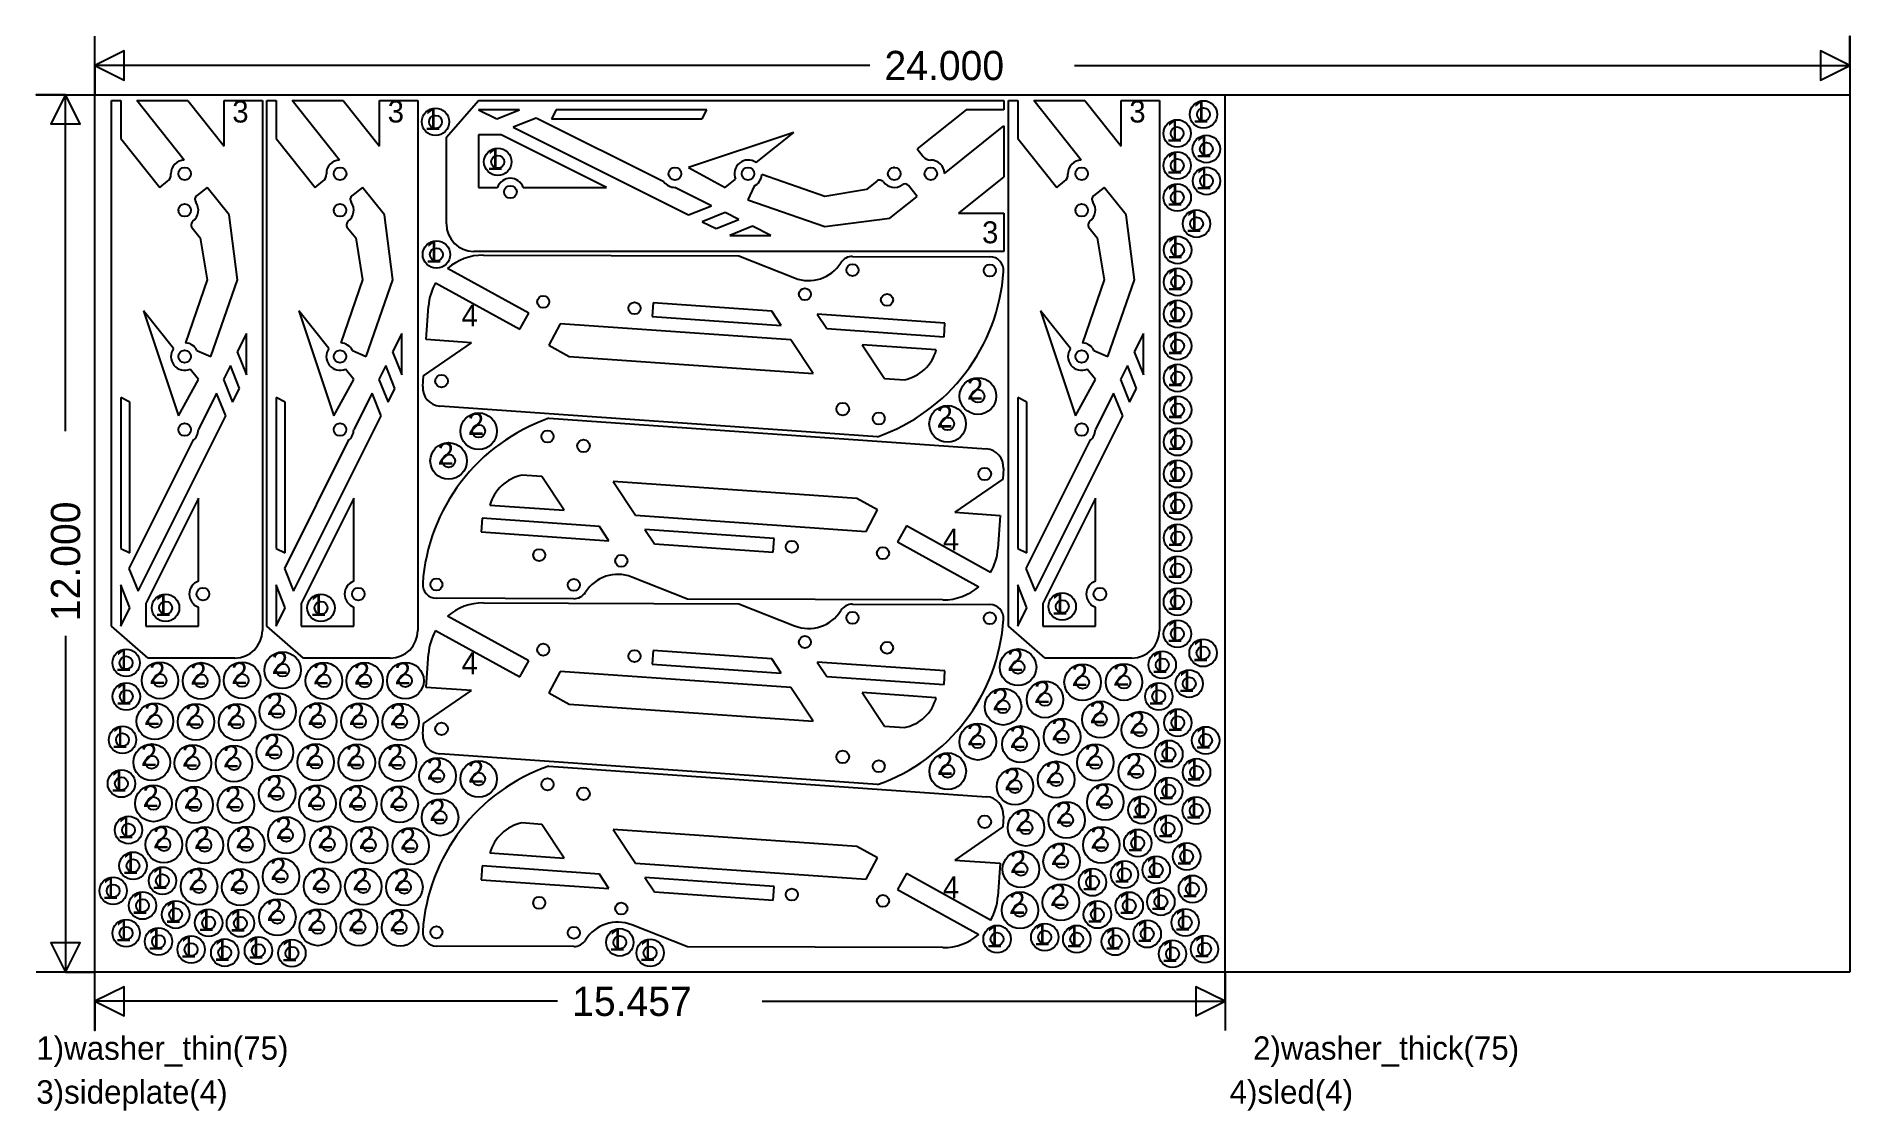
# Model space of a CAD drawing. Extents: x -0.8 to 24, y -1.9 to 12.8.
import ezdxf

# ---------------------------------------------------------------- set-up
doc = ezdxf.new("R2010")
doc.units = 0
doc.layers.add('1', color=1, linetype='CONTINUOUS')
doc.layers.add('251', color=251, linetype='CONTINUOUS')

msp = doc.modelspace()

# ---------------------------------------------------------------- linework, layer by layer
at = {"layer": '1', "color": 7}
for p, q in [((0.2292, 4.7324), (0.2292, 11.9199)), ((0.2292, 11.9199), (0.3542, 11.9199)), ((0.3542, 11.9199), (0.3542, 11.4024)), ((1.2241, 11.1073), (0.574, 11.9199)), ((0.574, 11.9199), (1.2725, 11.9199)), ((1.2725, 11.9199), (1.7692, 11.299)), ((1.7692, 11.9199), (2.2917, 11.9199)), ((1.7692, 11.299), (1.7692, 11.9199)), ((2.2917, 11.9199), (2.2917, 4.6699)), ((2.3542, 4.7324), (2.3542, 11.9199)), ((2.3542, 11.9199), (2.4792, 11.9199)), ((2.4792, 11.9199), (2.4792, 11.4024)), ((3.3491, 11.1073), (2.699, 11.9199)), ((2.699, 11.9199), (3.3975, 11.9199)), ((3.3975, 11.9199), (3.8942, 11.299)), ((3.8942, 11.9199), (4.4167, 11.9199)), ((3.8942, 11.299), (3.8942, 11.9199)), ((4.4167, 11.9199), (4.4167, 4.6699)), ((4.8087, 11.4199), (5.2462, 11.9199)), ((5.2462, 11.9199), (12.4337, 11.9199)), ((12.4337, 11.9199), (12.4337, 11.7949)), ((12.4962, 4.7324), (12.4962, 11.9199)), ((12.4962, 11.9199), (12.6212, 11.9199)), ((12.6212, 11.9199), (12.6212, 11.4024)), ((13.491, 11.1073), (12.841, 11.9199)), ((12.841, 11.9199), (13.5395, 11.9199)), ((13.5395, 11.9199), (14.0362, 11.299)), ((14.0362, 11.9199), (14.5587, 11.9199)), ((14.0362, 11.299), (14.0362, 11.9199)), ((14.5587, 11.9199), (14.5587, 4.6699)), ((5.8087, 11.7949), (5.2462, 11.7949)), ((5.2462, 11.7949), (5.4962, 11.6699)), ((5.4962, 11.6699), (5.8087, 11.7949)), ((6.0353, 11.6816), (5.7228, 11.5566)), ((7.7837, 10.8074), (6.0353, 11.6816)), ((6.3087, 11.7949), (6.2462, 11.6699)), ((6.2462, 11.6699), (8.3087, 11.6699)), ((8.3712, 11.7949), (6.3087, 11.7949)), ((8.3087, 11.6699), (8.3712, 11.7949)), ((11.9162, 11.7949), (11.2462, 11.259)), ((12.4337, 11.7949), (11.9162, 11.7949)), ((4.8087, 10.2324), (4.8087, 11.4199)), ((5.5559, 11.4526), (5.2462, 11.4526)), ((5.2462, 11.4526), (5.2462, 10.7324)), ((6.9962, 10.7324), (5.5559, 11.4526)), ((5.7228, 11.5566), (8.1212, 10.3574)), ((9.5587, 11.4824), (8.1212, 11.0059)), ((9.0446, 11.0711), (9.5587, 11.4824)), ((11.6211, 10.9251), (12.4337, 11.5752)), ((12.4337, 11.5752), (12.4337, 10.8766)), ((0.3542, 11.4024), (0.8902, 10.7324)), ((2.4792, 11.4024), (3.0152, 10.7324)), ((11.2462, 11.259), (11.3304, 11.1538)), ((12.6212, 11.4024), (13.1572, 10.7324)), ((8.1212, 11.0059), (8.6212, 10.7324)), ((0.8902, 10.7324), (0.9954, 10.8166)), ((1.5386, 10.7324), (1.3925, 10.6156)), ((1.8386, 10.3574), (1.5386, 10.7324)), ((3.0152, 10.7324), (3.1204, 10.8166)), ((3.6636, 10.7324), (3.5175, 10.6156)), ((3.9636, 10.3574), (3.6636, 10.7324)), ((5.2462, 10.7324), (5.507, 10.7324)), ((5.8605, 10.7324), (6.9962, 10.7324)), ((8.4337, 10.4824), (7.9337, 10.7324)), ((8.6212, 10.7324), (8.7619, 10.8449)), ((9.0159, 10.7514), (8.9324, 10.5622)), ((9.9821, 10.6105), (9.1209, 10.9087)), ((10.5549, 10.7059), (9.9821, 10.6105)), ((10.6952, 10.8181), (10.5549, 10.7059)), ((11.2462, 10.6105), (11.1294, 10.7566)), ((12.4337, 10.8766), (11.8129, 10.3799)), ((13.1572, 10.7324), (13.2624, 10.8166)), ((13.8056, 10.7324), (13.6595, 10.6156)), ((14.1056, 10.3574), (13.8056, 10.7324)), ((8.1212, 10.3574), (8.4337, 10.4824)), ((8.9324, 10.5622), (9.9821, 10.1988)), ((10.8712, 10.3105), (11.2462, 10.6105)), ((1.3311, 10.1813), (1.4432, 10.0411)), ((1.9504, 9.4683), (1.8386, 10.3574)), ((3.4561, 10.1813), (3.5682, 10.0411)), ((4.0754, 9.4683), (3.9636, 10.3574)), ((8.6212, 10.3887), (8.3087, 10.2637)), ((8.3087, 10.2637), (8.4962, 10.1699)), ((8.4962, 10.1699), (8.8087, 10.2949)), ((8.8087, 10.2949), (8.6212, 10.3887)), ((8.9962, 10.2012), (8.6837, 10.0762)), ((9.2462, 10.0762), (8.9962, 10.2012)), ((9.9821, 10.1988), (10.8712, 10.3105)), ((11.8129, 10.3799), (12.4337, 10.3799)), ((12.4337, 10.3799), (12.4337, 9.8574)), ((13.5981, 10.1813), (13.7102, 10.0411)), ((14.2174, 9.4683), (14.1056, 10.3574)), ((1.4432, 10.0411), (1.5386, 9.4683)), ((3.5682, 10.0411), (3.6636, 9.4683)), ((8.6837, 10.0762), (9.2462, 10.0762)), ((13.7102, 10.0411), (13.8056, 9.4683)), ((12.4337, 9.8574), (5.1837, 9.8574)), ((5.314, 9.806), (8.8091, 9.7946)), ((8.8091, 9.7946), (9.5703, 9.4937)), ((10.3626, 9.7896), (12.2417, 9.7835)), ((1.5386, 9.4683), (1.2404, 8.6071)), ((1.587, 8.4186), (1.9504, 9.4683)), ((3.6636, 9.4683), (3.3654, 8.6071)), ((3.712, 8.4186), (4.0754, 9.4683)), ((4.6613, 9.4296), (5.8143, 8.7935)), ((5.9351, 9.0124), (4.8237, 9.6256)), ((13.8056, 9.4683), (13.5074, 8.6071)), ((13.854, 8.4186), (14.2174, 9.4683)), ((1.078, 8.5308), (0.6667, 9.0449)), ((0.6667, 9.0449), (1.1432, 7.6074)), ((3.203, 8.5308), (2.7917, 9.0449)), ((2.7917, 9.0449), (3.2682, 7.6074)), ((4.5314, 8.6504), (4.5634, 9.1083)), ((5.8143, 8.7935), (5.9351, 9.0124)), ((7.6366, 9.155), (7.6236, 8.9679)), ((7.6236, 8.9679), (9.3885, 8.8445)), ((9.2577, 9.0416), (7.6366, 9.155)), ((9.3885, 8.8445), (9.2577, 9.0416)), ((11.6269, 8.8759), (9.8812, 8.998)), ((9.8812, 8.998), (10.012, 8.8009)), ((13.345, 8.5308), (12.9337, 9.0449)), ((12.9337, 9.0449), (13.4102, 7.6074)), ((2.073, 8.7324), (1.948, 8.4824)), ((2.073, 8.1699), (2.073, 8.7324)), ((4.198, 8.7324), (4.073, 8.4824)), ((4.198, 8.1699), (4.198, 8.7324)), ((6.3636, 8.8687), (6.2081, 8.5762)), ((9.5188, 8.6481), (6.3636, 8.8687)), ((10.012, 8.8009), (11.6138, 8.6889)), ((11.6138, 8.6889), (11.6269, 8.8759)), ((14.34, 8.7324), (14.215, 8.4824)), ((14.34, 8.1699), (14.34, 8.7324)), ((1.3978, 8.502), (1.587, 8.4186)), ((1.948, 8.4824), (2.073, 8.1699)), ((3.5228, 8.502), (3.712, 8.4186)), ((4.073, 8.4824), (4.198, 8.1699)), ((4.4967, 8.1549), (5.1507, 8.6071)), ((5.1507, 8.6071), (4.5314, 8.6504)), ((6.2081, 8.5762), (6.4898, 8.4208)), ((9.8245, 8.1876), (9.5188, 8.6481)), ((11.5082, 8.509), (10.4936, 8.5799)), ((10.4936, 8.5799), (10.7993, 8.1194)), ((13.6648, 8.502), (13.854, 8.4186)), ((14.215, 8.4824), (14.34, 8.1699)), ((1.4167, 8.1074), (1.3042, 8.2481)), ((1.8542, 8.2949), (1.7605, 8.1074)), ((1.9792, 7.9824), (1.8542, 8.2949)), ((3.5417, 8.1074), (3.4292, 8.2481)), ((3.9792, 8.2949), (3.8855, 8.1074)), ((4.1042, 7.9824), (3.9792, 8.2949)), ((6.4898, 8.4208), (9.8245, 8.1876)), ((13.6837, 8.1074), (13.5712, 8.2481)), ((14.1212, 8.2949), (14.0275, 8.1074)), ((14.2462, 7.9824), (14.1212, 8.2949)), ((1.1432, 7.6074), (1.4167, 8.1074)), ((1.7605, 8.1074), (1.8855, 7.7949)), ((1.8855, 7.7949), (1.9792, 7.9824)), ((3.2682, 7.6074), (3.5417, 8.1074)), ((3.8855, 8.1074), (4.0105, 7.7949)), ((4.0105, 7.7949), (4.1042, 7.9824)), ((4.4865, 8.008), (4.4967, 8.1549)), ((10.7993, 8.1194), (11.0714, 8.1004)), ((13.4102, 7.6074), (13.6837, 8.1074)), ((14.0275, 8.1074), (14.1525, 7.7949)), ((14.1525, 7.7949), (14.2462, 7.9824)), ((0.4792, 7.7949), (0.3542, 7.8574)), ((0.3542, 7.8574), (0.3542, 5.7949)), ((0.4792, 5.7324), (0.4792, 7.7949)), ((1.6667, 7.9199), (1.4167, 7.4199)), ((1.7917, 7.6074), (1.6667, 7.9199)), ((2.6042, 7.7949), (2.4792, 7.8574)), ((2.4792, 7.8574), (2.4792, 5.7949)), ((2.6042, 5.7324), (2.6042, 7.7949)), ((3.7917, 7.9199), (3.5417, 7.4199)), ((3.9167, 7.6074), (3.7917, 7.9199)), ((10.7038, 7.3227), (4.7184, 7.7412)), ((12.7462, 7.7949), (12.6212, 7.8574)), ((12.6212, 7.8574), (12.6212, 5.7949)), ((12.7462, 5.7324), (12.7462, 7.7949)), ((13.9337, 7.9199), (13.6837, 7.4199)), ((14.0587, 7.6074), (13.9337, 7.9199)), ((0.5925, 5.209), (1.7917, 7.6074)), ((2.7175, 5.209), (3.9167, 7.6074)), ((6.2092, 7.5743), (12.1946, 7.1558)), ((12.8595, 5.209), (14.0587, 7.6074)), ((1.3417, 7.2699), (0.4675, 5.5215)), ((3.4667, 7.2699), (2.5925, 5.5215)), ((13.6087, 7.2699), (12.7345, 5.5215)), ((6.1137, 6.7776), (5.8415, 6.7966)), ((6.4194, 6.3171), (6.1137, 6.7776)), ((7.0885, 6.7094), (7.3941, 6.2489)), ((10.4232, 6.4762), (7.0885, 6.7094)), ((12.4162, 6.7421), (11.7622, 6.2899)), ((12.4265, 6.889), (12.4162, 6.7421)), ((1.4167, 6.4824), (0.6966, 5.0421)), ((1.4167, 5.3467), (1.4167, 6.4824)), ((3.5417, 6.4824), (2.8216, 5.0421)), ((3.5417, 5.3467), (3.5417, 6.4824)), ((10.7049, 6.3208), (10.4232, 6.4762)), ((13.6837, 6.4824), (12.9636, 5.0421)), ((13.6837, 5.3467), (13.6837, 6.4824)), ((5.2992, 6.2081), (5.2861, 6.0211)), ((6.901, 6.0961), (5.2992, 6.2081)), ((5.4048, 6.388), (6.4194, 6.3171)), ((7.3941, 6.2489), (10.5494, 6.0283)), ((10.5494, 6.0283), (10.7049, 6.3208)), ((11.7622, 6.2899), (12.3816, 6.2466)), ((12.3816, 6.2466), (12.3496, 5.7887)), ((5.2861, 6.0211), (7.0318, 5.899)), ((7.0318, 5.899), (6.901, 6.0961)), ((9.2894, 5.9291), (7.5245, 6.0525)), ((7.5245, 6.0525), (7.6553, 5.8554)), ((11.0987, 6.1035), (10.9779, 5.8846)), ((12.2517, 5.4674), (11.0987, 6.1035)), ((0.3542, 5.7949), (0.4792, 5.7324)), ((2.4792, 5.7949), (2.6042, 5.7324)), ((7.6553, 5.8554), (9.2763, 5.742)), ((9.2763, 5.742), (9.2894, 5.9291)), ((10.9779, 5.8846), (12.0893, 5.2714)), ((12.6212, 5.7949), (12.7462, 5.7324)), ((0.4675, 5.5215), (0.5925, 5.209)), ((2.5925, 5.5215), (2.7175, 5.209)), ((12.7345, 5.5215), (12.8595, 5.209)), ((0.3542, 5.2949), (0.3542, 4.7324)), ((0.4792, 4.9824), (0.3542, 5.2949)), ((2.4792, 5.2949), (2.4792, 4.7324)), ((2.6042, 4.9824), (2.4792, 5.2949)), ((8.1039, 5.1024), (7.3427, 5.4033)), ((12.6212, 5.2949), (12.6212, 4.7324)), ((12.7462, 4.9824), (12.6212, 5.2949)), ((0.3542, 4.7324), (0.4792, 4.9824)), ((0.6966, 5.0421), (0.6966, 4.7324)), ((1.4167, 4.7324), (1.4167, 4.9931)), ((2.4792, 4.7324), (2.6042, 4.9824)), ((2.8216, 5.0421), (2.8216, 4.7324)), ((3.5417, 4.7324), (3.5417, 4.9931)), ((6.5504, 5.1074), (4.6712, 5.1135)), ((5.314, 5.0489), (8.8091, 5.0376)), ((11.599, 5.091), (8.1039, 5.1024)), ((8.8091, 5.0376), (9.5703, 4.7366)), ((10.3626, 5.0326), (12.2417, 5.0265)), ((12.6212, 4.7324), (12.7462, 4.9824)), ((12.9636, 5.0421), (12.9636, 4.7324)), ((13.6837, 4.7324), (13.6837, 4.9931)), ((0.7292, 4.2949), (0.2292, 4.7324)), ((0.6966, 4.7324), (1.4167, 4.7324)), ((2.8542, 4.2949), (2.3542, 4.7324)), ((2.8216, 4.7324), (3.5417, 4.7324)), ((5.9351, 4.2553), (4.8237, 4.8685)), ((12.9962, 4.2949), (12.4962, 4.7324)), ((12.9636, 4.7324), (13.6837, 4.7324)), ((4.6613, 4.6726), (5.8143, 4.0364)), ((1.9167, 4.2949), (0.7292, 4.2949)), ((4.0417, 4.2949), (2.8542, 4.2949)), ((4.5314, 3.8934), (4.5634, 4.3513)), ((5.8143, 4.0364), (5.9351, 4.2553)), ((7.6366, 4.3979), (7.6236, 4.2109)), ((9.2577, 4.2846), (7.6366, 4.3979)), ((9.3885, 4.0875), (9.2577, 4.2846)), ((11.6269, 4.1189), (9.8812, 4.241)), ((9.8812, 4.241), (10.012, 4.0439)), ((14.1837, 4.2949), (12.9962, 4.2949)), ((6.3636, 4.1117), (6.2081, 3.8192)), ((9.5188, 3.8911), (6.3636, 4.1117)), ((7.6236, 4.2109), (9.3885, 4.0875)), ((10.012, 4.0439), (11.6138, 3.9319)), ((11.6138, 3.9319), (11.6269, 4.1189)), ((4.4967, 3.3979), (5.1507, 3.8501)), ((5.1507, 3.8501), (4.5314, 3.8934)), ((6.2081, 3.8192), (6.4898, 3.6637)), ((9.8245, 3.4306), (9.5188, 3.8911)), ((11.5082, 3.752), (10.4936, 3.8229)), ((10.4936, 3.8229), (10.7993, 3.3624)), ((6.4898, 3.6637), (9.8245, 3.4306)), ((4.4865, 3.251), (4.4967, 3.3979)), ((10.7993, 3.3624), (11.0714, 3.3434)), ((10.7038, 2.5657), (4.7184, 2.9842)), ((6.2092, 2.8173), (12.1946, 2.3988)), ((6.1137, 2.0206), (5.8415, 2.0396)), ((6.4194, 1.5601), (6.1137, 2.0206)), ((12.4162, 1.9851), (11.7622, 1.5329)), ((12.4265, 2.1319), (12.4162, 1.9851)), ((7.0885, 1.9524), (7.3941, 1.4919)), ((10.4232, 1.7192), (7.0885, 1.9524)), ((5.4048, 1.631), (6.4194, 1.5601)), ((7.3941, 1.4919), (10.5494, 1.2713)), ((10.7049, 1.5638), (10.4232, 1.7192)), ((10.5494, 1.2713), (10.7049, 1.5638)), ((11.7622, 1.5329), (12.3816, 1.4896)), ((12.3816, 1.4896), (12.3496, 1.0317)), ((5.2992, 1.4511), (5.2861, 1.264)), ((5.2861, 1.264), (7.0318, 1.142)), ((6.901, 1.3391), (5.2992, 1.4511)), ((7.0318, 1.142), (6.901, 1.3391)), ((9.2894, 1.1721), (7.5245, 1.2955)), ((7.5245, 1.2955), (7.6553, 1.0984)), ((11.0987, 1.3465), (10.9779, 1.1276)), ((12.2517, 0.7104), (11.0987, 1.3465)), ((7.6553, 1.0984), (9.2763, 0.985)), ((9.2763, 0.985), (9.2894, 1.1721)), ((10.9779, 1.1276), (12.0893, 0.5144)), ((8.1039, 0.3454), (7.3427, 0.6463)), ((6.5504, 0.3504), (4.6712, 0.3565)), ((11.599, 0.334), (8.1039, 0.3454))]:
    msp.add_line(p, q, dxfattribs=at)
for centre, radius in [((15.1625, 11.7311), 0.1875), ((4.6597, 11.6289), 0.1875), ((4.6597, 11.6289), 0.0885), ((14.802, 11.4714), 0.1875), ((15.1625, 11.7311), 0.0885), ((14.802, 11.4714), 0.0885), ((15.2016, 11.2579), 0.1875), ((5.5104, 11.0826), 0.1875), ((5.5104, 11.0826), 0.0885), ((14.8028, 11.0328), 0.1875), ((15.2016, 11.2579), 0.0885), ((1.2297, 10.9199), 0.086), ((3.3547, 10.9199), 0.086), ((7.9337, 10.9199), 0.086), ((8.9337, 10.9199), 0.086), ((10.9337, 10.9199), 0.086), ((11.4337, 10.9194), 0.086), ((13.4967, 10.9199), 0.086), ((14.8028, 11.0328), 0.0885), ((15.2034, 10.8204), 0.1875), ((5.6837, 10.6699), 0.086), ((14.8036, 10.5943), 0.1875), ((14.8036, 10.5943), 0.0885), ((15.2034, 10.8204), 0.0885), ((1.2292, 10.4199), 0.086), ((3.3542, 10.4199), 0.086), ((13.4962, 10.4199), 0.086), ((15.0672, 10.2365), 0.1875), ((15.0672, 10.2365), 0.0885), ((4.6718, 9.8147), 0.1875), ((14.8087, 9.8762), 0.1875), ((14.8087, 9.8762), 0.0885), ((4.6718, 9.8147), 0.0885), ((10.362, 9.6021), 0.0825), ((12.2411, 9.596), 0.0825), ((14.8087, 9.4387), 0.1875), ((14.8087, 9.4387), 0.0885), ((6.1338, 9.1668), 0.0825), ((9.7123, 9.2714), 0.0825), ((10.8346, 9.1931), 0.0825), ((14.8087, 9.0012), 0.1875), ((7.3808, 9.0796), 0.0825), ((14.8087, 9.0012), 0.0885), ((14.8087, 8.5637), 0.1875), ((1.2292, 8.4199), 0.086), ((3.3542, 8.4199), 0.086), ((13.4962, 8.4199), 0.086), ((14.8087, 8.5637), 0.0885), ((14.8087, 8.1262), 0.1875), ((14.8087, 8.1262), 0.0885), ((4.7424, 8.0841), 0.086), ((12.0772, 7.8778), 0.25), ((12.0772, 7.8778), 0.0885), ((10.229, 7.7005), 0.086), ((11.6627, 7.4987), 0.25), ((14.8087, 7.6887), 0.1875), ((14.8087, 7.6887), 0.0885), ((1.2292, 7.4199), 0.086), ((3.3542, 7.4199), 0.086), ((5.2502, 7.3983), 0.25), ((5.2502, 7.3983), 0.0885), ((10.7212, 7.5721), 0.0825), ((11.6627, 7.4987), 0.0885), ((13.4962, 7.4199), 0.086), ((4.8387, 6.9916), 0.25), ((6.1917, 7.3249), 0.0825), ((6.684, 7.1965), 0.086), ((14.8087, 7.2512), 0.1875), ((14.8087, 7.2512), 0.0885), ((4.8387, 6.9916), 0.0885), ((14.8087, 6.8137), 0.1875), ((12.1706, 6.8129), 0.086), ((14.8087, 6.8137), 0.0885), ((14.8087, 6.3762), 0.1875), ((14.8087, 6.3762), 0.0885), ((14.8087, 5.9387), 0.1875), ((14.8087, 5.9387), 0.0885), ((6.0784, 5.7039), 0.0825), ((7.2007, 5.6256), 0.0825), ((9.5322, 5.8174), 0.0825), ((10.7792, 5.7302), 0.0825), ((14.806, 5.5013), 0.1875), ((14.806, 5.5013), 0.0885), ((1.4792, 5.1699), 0.086), ((3.6042, 5.1699), 0.086), ((4.6719, 5.301), 0.0825), ((6.551, 5.2949), 0.0825), ((13.7462, 5.1699), 0.086), ((14.8056, 5.0635), 0.1875), ((0.9685, 4.9824), 0.1875), ((0.9685, 4.9824), 0.0885), ((3.0935, 4.9824), 0.1875), ((3.0935, 4.9824), 0.0885), ((13.2312, 5), 0.1875), ((13.2312, 5), 0.0885), ((14.8056, 5.0635), 0.0885), ((10.362, 4.8451), 0.0825), ((12.2411, 4.839), 0.0825), ((14.8052, 4.6258), 0.1875), ((14.8052, 4.6258), 0.0885), ((6.1338, 4.4098), 0.0825), ((9.7123, 4.5144), 0.0825), ((10.8346, 4.4361), 0.0825), ((15.1569, 4.3651), 0.1875), ((0.4288, 4.2305), 0.1875), ((0.4288, 4.2305), 0.0885), ((0.892, 3.9887), 0.25), ((1.4549, 3.9822), 0.25), ((2.0152, 3.9899), 0.25), ((2.5693, 4.1293), 0.25), ((2.5693, 4.1293), 0.0885), ((3.1331, 3.9837), 0.25), ((3.6911, 3.9829), 0.25), ((4.2487, 3.9858), 0.25), ((7.3808, 4.3226), 0.0825), ((12.6265, 4.1695), 0.25), ((12.6265, 4.1695), 0.0885), ((14.5984, 4.2024), 0.1875), ((14.5984, 4.2024), 0.0885), ((15.1569, 4.3651), 0.0885), ((0.892, 3.9887), 0.0885), ((1.4549, 3.9822), 0.0885), ((2.0152, 3.9899), 0.0885), ((3.1331, 3.9837), 0.0885), ((3.6911, 3.9829), 0.0885), ((4.2487, 3.9858), 0.0885), ((12.9943, 3.729), 0.25), ((13.5092, 3.9635), 0.25), ((13.5092, 3.9635), 0.0885), ((14.075, 3.9659), 0.25), ((14.075, 3.9659), 0.0885), ((14.9672, 3.9447), 0.1875), ((14.9672, 3.9447), 0.0885), ((0.4317, 3.7687), 0.1875), ((0.4317, 3.7687), 0.0885), ((2.5009, 3.5647), 0.25), ((12.4217, 3.6292), 0.25), ((12.9943, 3.729), 0.0885), ((14.551, 3.7684), 0.1875), ((14.551, 3.7684), 0.0885), ((0.8221, 3.4303), 0.25), ((0.8221, 3.4303), 0.0885), ((1.3842, 3.4209), 0.25), ((1.3842, 3.4209), 0.0885), ((1.9467, 3.4191), 0.25), ((1.9467, 3.4191), 0.0885), ((2.5009, 3.5647), 0.0885), ((3.0559, 3.4313), 0.25), ((3.0559, 3.4313), 0.0885), ((3.6201, 3.4278), 0.25), ((3.6201, 3.4278), 0.0885), ((4.1829, 3.4229), 0.25), ((4.1829, 3.4229), 0.0885), ((12.4217, 3.6292), 0.0885), ((13.752, 3.4544), 0.25), ((13.752, 3.4544), 0.0885), ((14.2927, 3.3121), 0.25), ((14.8116, 3.4104), 0.1875), ((14.8116, 3.4104), 0.0885), ((0.3789, 3.1774), 0.1875), ((0.3789, 3.1774), 0.0885), ((2.4627, 3.0064), 0.25), ((4.7424, 3.3271), 0.086), ((12.0758, 3.1504), 0.25), ((12.0758, 3.1504), 0.0885), ((12.6599, 3.1162), 0.25), ((13.2295, 3.2188), 0.25), ((13.2295, 3.2188), 0.0885), ((14.2927, 3.3121), 0.0885), ((15.1922, 3.1692), 0.1875), ((15.1922, 3.1692), 0.0885), ((0.7794, 2.8699), 0.25), ((1.3417, 2.8592), 0.25), ((1.9035, 2.8509), 0.25), ((2.4627, 3.0064), 0.0885), ((3.0213, 2.8709), 0.25), ((3.5837, 2.8664), 0.25), ((4.1452, 2.8622), 0.25), ((10.229, 2.9434), 0.086), ((11.665, 2.7473), 0.25), ((12.6599, 3.1162), 0.0885), ((13.6835, 2.8667), 0.25), ((14.2499, 2.7419), 0.25), ((14.6897, 2.9817), 0.1875), ((14.6897, 2.9817), 0.0885), ((0.364, 2.5782), 0.1875), ((0.7794, 2.8699), 0.0885), ((1.3417, 2.8592), 0.0885), ((1.9035, 2.8509), 0.0885), ((3.0213, 2.8709), 0.0885), ((3.5837, 2.8664), 0.0885), ((4.1452, 2.8622), 0.0885), ((4.688, 2.6822), 0.25), ((4.688, 2.6822), 0.0885), ((5.2502, 2.6413), 0.25), ((5.2502, 2.6413), 0.0885), ((10.7212, 2.815), 0.0825), ((11.665, 2.7473), 0.0885), ((12.5848, 2.5378), 0.25), ((13.1477, 2.6328), 0.25), ((13.6835, 2.8667), 0.0885), ((14.2499, 2.7419), 0.0885), ((15.0677, 2.7326), 0.1875), ((15.0677, 2.7326), 0.0885), ((0.364, 2.5782), 0.0885), ((0.8028, 2.3069), 0.25), ((1.3648, 2.2874), 0.25), ((1.9303, 2.288), 0.25), ((2.4937, 2.441), 0.25), ((2.4937, 2.441), 0.0885), ((3.0457, 2.3073), 0.25), ((3.6056, 2.3011), 0.25), ((4.1708, 2.2942), 0.25), ((6.1917, 2.5679), 0.0825), ((6.684, 2.4395), 0.086), ((12.5848, 2.5378), 0.0885), ((13.1477, 2.6328), 0.0885), ((13.82, 2.3261), 0.25), ((14.6868, 2.475), 0.1875), ((14.6868, 2.475), 0.0885), ((0.8028, 2.3069), 0.0885), ((1.3648, 2.2874), 0.0885), ((1.9303, 2.288), 0.0885), ((3.0457, 2.3073), 0.0885), ((3.6056, 2.3011), 0.0885), ((4.1708, 2.2942), 0.0885), ((4.7224, 2.1158), 0.25), ((13.2908, 2.0797), 0.25), ((13.82, 2.3261), 0.0885), ((14.321, 2.2172), 0.1875), ((14.321, 2.2172), 0.0885), ((15.0631, 2.2107), 0.1875), ((15.0631, 2.2107), 0.0885), ((0.461, 1.9433), 0.1875), ((0.461, 1.9433), 0.0885), ((0.9448, 1.7442), 0.25), ((1.5052, 1.7353), 0.25), ((2.0723, 1.7427), 0.25), ((2.6204, 1.8722), 0.25), ((3.1931, 1.7441), 0.25), ((3.7548, 1.735), 0.25), ((4.7224, 2.1158), 0.0885), ((12.1706, 2.0558), 0.086), ((12.7349, 1.9743), 0.25), ((12.7349, 1.9743), 0.0885), ((13.2908, 2.0797), 0.0885), ((13.7651, 1.7383), 0.25), ((14.6788, 1.9569), 0.1875), ((14.6788, 1.9569), 0.0885), ((0.9448, 1.7442), 0.0885), ((1.5052, 1.7353), 0.0885), ((2.0723, 1.7427), 0.0885), ((2.6204, 1.8722), 0.0885), ((3.1931, 1.7441), 0.0885), ((3.7548, 1.735), 0.0885), ((4.3202, 1.7232), 0.25), ((4.3202, 1.7232), 0.0885), ((13.2219, 1.5132), 0.25), ((13.7651, 1.7383), 0.0885), ((14.2633, 1.7643), 0.1875), ((14.2633, 1.7643), 0.0885), ((14.9327, 1.5816), 0.1875), ((0.523, 1.4548), 0.1875), ((0.523, 1.4548), 0.0885), ((2.5475, 1.3094), 0.25), ((12.6649, 1.4063), 0.25), ((12.6649, 1.4063), 0.0885), ((13.2219, 1.5132), 0.0885), ((14.0812, 1.3349), 0.1875), ((14.5168, 1.3991), 0.1875), ((14.9327, 1.5816), 0.0885), ((0.2513, 1.1109), 0.1875), ((0.9257, 1.2495), 0.1875), ((0.9257, 1.2495), 0.0885), ((1.4264, 1.1693), 0.25), ((1.4264, 1.1693), 0.0885), ((1.9891, 1.161), 0.25), ((1.9891, 1.161), 0.0885), ((2.5475, 1.3094), 0.0885), ((3.1091, 1.1729), 0.25), ((3.1091, 1.1729), 0.0885), ((3.6717, 1.1688), 0.25), ((3.6717, 1.1688), 0.0885), ((4.2343, 1.1608), 0.25), ((4.2343, 1.1608), 0.0885), ((13.6451, 1.2287), 0.1875), ((13.6451, 1.2287), 0.0885), ((14.0812, 1.3349), 0.0885), ((14.5168, 1.3991), 0.0885), ((15.0107, 1.1355), 0.1875), ((0.2513, 1.1109), 0.0885), ((0.6524, 0.9092), 0.1875), ((0.6524, 0.9092), 0.0885), ((2.4974, 0.7494), 0.25), ((6.0784, 0.9469), 0.0825), ((9.5322, 1.0603), 0.0825), ((10.7792, 0.9731), 0.0825), ((12.6529, 0.8463), 0.25), ((13.2123, 0.9539), 0.25), ((13.2123, 0.9539), 0.0885), ((14.1474, 0.9071), 0.1875), ((14.1474, 0.9071), 0.0885), ((14.5806, 0.9629), 0.1875), ((14.5806, 0.9629), 0.0885), ((15.0107, 1.1355), 0.0885), ((1.1066, 0.7858), 0.1875), ((1.1066, 0.7858), 0.0885), ((1.5574, 0.6739), 0.1875), ((1.5574, 0.6739), 0.0885), ((1.9919, 0.6674), 0.1875), ((1.9919, 0.6674), 0.0885), ((2.4974, 0.7494), 0.0885), ((3.0508, 0.6109), 0.25), ((3.6118, 0.6096), 0.25), ((4.1756, 0.6052), 0.25), ((7.2007, 0.8686), 0.0825), ((12.6529, 0.8463), 0.0885), ((13.7111, 0.7863), 0.1875), ((13.7111, 0.7863), 0.0885), ((14.9123, 0.6783), 0.1875), ((14.9123, 0.6783), 0.0885), ((0.4285, 0.532), 0.1875), ((0.4285, 0.532), 0.0885), ((0.8719, 0.4178), 0.1875), ((0.8719, 0.4178), 0.0885), ((1.3174, 0.3092), 0.1875), ((3.0508, 0.6109), 0.0885), ((3.6118, 0.6096), 0.0885), ((4.1756, 0.6052), 0.0885), ((4.6719, 0.544), 0.0825), ((6.551, 0.5379), 0.0825), ((7.1806, 0.4068), 0.1875), ((12.3393, 0.4514), 0.1875), ((12.3393, 0.4514), 0.0885), ((12.9912, 0.478), 0.1875), ((12.9912, 0.478), 0.0885), ((13.429, 0.4519), 0.1875), ((13.429, 0.4519), 0.0885), ((13.9566, 0.4168), 0.1875), ((13.9566, 0.4168), 0.0885), ((14.3932, 0.5219), 0.1875), ((14.3932, 0.5219), 0.0885), ((15.1769, 0.3127), 0.1875), ((1.3174, 0.3092), 0.0885), ((1.7773, 0.2659), 0.1875), ((1.7773, 0.2659), 0.0885), ((2.2376, 0.2942), 0.1875), ((2.2376, 0.2942), 0.0885), ((2.6962, 0.2583), 0.1875), ((2.6962, 0.2583), 0.0885), ((7.1806, 0.4068), 0.0885), ((7.5947, 0.2632), 0.1875), ((7.5947, 0.2632), 0.0885), ((14.7394, 0.25), 0.1875), ((14.7394, 0.25), 0.0885), ((15.1769, 0.3127), 0.0885)]:
    msp.add_circle(centre, radius, dxfattribs=at)
for centre, radius, start, end in [((0.9173, 10.9142), 0.125, 308.6601, 1.0544), ((1.2297, 10.9199), 0.1875, 91.7357, 181.0544), ((3.0423, 10.9142), 0.125, 308.6601, 1.0544), ((3.3547, 10.9199), 0.1875, 91.7357, 181.0544), ((8.9337, 10.9199), 0.1875, 53.7468, 203.5728), ((11.428, 11.2319), 0.125, 218.6598, 271.054), ((11.4337, 10.9194), 0.1875, 1.736, 91.0541), ((13.1843, 10.9142), 0.125, 308.6601, 1.0544), ((13.4967, 10.9199), 0.1875, 91.7357, 181.0544), ((5.6837, 10.6699), 0.1875, 19.4713, 160.5288), ((7.9337, 10.9199), 0.1875, 216.8698, 270), ((8.9337, 10.9199), 0.1875, 295.9756, 356.5755), ((10.7342, 10.7693), 0.0625, 37.0498, 128.6605), ((10.9337, 10.9199), 0.1875, 217.0486, 305.9674), ((11.0806, 10.7176), 0.0625, 38.6598, 125.9673), ((1.2292, 10.4199), 0.1875, 307.0488, 35.9677), ((1.4316, 10.5668), 0.0625, 128.6592, 215.9668), ((3.3542, 10.4199), 0.1875, 307.0488, 35.9677), ((3.5566, 10.5668), 0.0625, 128.6591, 215.9668), ((13.4962, 10.4199), 0.1875, 307.0488, 35.9677), ((13.6986, 10.5668), 0.0625, 128.6599, 215.9666), ((1.3799, 10.2204), 0.0625, 127.0492, 218.6605), ((3.5049, 10.2204), 0.0625, 127.0491, 218.6604), ((5.1837, 10.2324), 0.375, 180, 270), ((13.6469, 10.2204), 0.0625, 127.0498, 218.6599), ((5.3116, 9.056), 0.75, 89.814, 130.5837), ((9.7617, 9.9778), 0.5207, 248.4254, 327.9524), ((10.362, 9.6021), 0.1875, 89.8138, 147.9525), ((12.2411, 9.596), 0.1875, 356.0867, 89.8135), ((5.3116, 9.056), 0.75, 150.1188, 176), ((9.8534, 9.7593), 2.5808, 289.2384, 356.0865), ((1.2292, 8.4199), 0.1875, 143.7469, 293.5725), ((1.2292, 8.4199), 0.1875, 25.9753, 86.5751), ((3.3542, 8.4199), 0.1875, 143.7469, 293.5724), ((3.3542, 8.4199), 0.1875, 25.9753, 86.5751), ((10.9539, 8.6638), 0.5755, 281.7896, 344.398), ((13.4962, 8.4199), 0.1875, 143.747, 293.5723), ((13.4962, 8.4199), 0.1875, 25.9753, 86.5752), ((4.7359, 7.9906), 0.25, 176, 266), ((7.0595, 5.1377), 2.5808, 109.2384, 176.0865), ((1.2292, 7.4199), 0.1875, 306.8698, 360), ((3.3542, 7.4199), 0.1875, 306.8698, 360), ((13.4962, 7.4199), 0.1875, 306.8698, 360), ((12.1771, 6.9064), 0.25, 356.0001, 85.9998), ((5.9591, 6.2332), 0.5755, 101.7894, 164.398), ((11.6014, 5.841), 0.75, 330.1188, 356), ((1.4792, 5.1699), 0.1875, 109.4712, 250.5289), ((3.6042, 5.1699), 0.1875, 109.4713, 250.5289), ((4.6719, 5.301), 0.1875, 176.0865, 269.8139), ((7.1513, 4.9191), 0.5207, 68.4254, 147.9525), ((11.6014, 5.841), 0.75, 269.814, 310.5838), ((13.7462, 5.1699), 0.1875, 109.4713, 250.5288), ((5.3116, 4.2989), 0.75, 89.814, 130.5837), ((6.551, 5.2949), 0.1875, 269.8138, 327.9525), ((10.362, 4.8451), 0.1875, 89.8138, 147.9525), ((12.2411, 4.839), 0.1875, 356.0865, 89.8135), ((9.7617, 5.2208), 0.5207, 248.4254, 327.9524), ((9.8534, 5.0023), 2.5808, 289.2384, 356.0865), ((1.9167, 4.6699), 0.375, 270, 360), ((4.0417, 4.6699), 0.375, 270, 360), ((5.3116, 4.2989), 0.75, 150.1188, 176), ((14.1837, 4.6699), 0.375, 270, 360), ((10.9539, 3.9068), 0.5755, 281.7896, 344.398), ((4.7359, 3.2336), 0.25, 176, 266), ((7.0595, 0.3807), 2.5808, 109.2384, 176.0865), ((12.1771, 2.1494), 0.25, 356, 85.9998), ((5.9591, 1.4762), 0.5755, 101.7895, 164.398), ((11.6014, 1.084), 0.75, 330.1188, 356), ((4.6719, 0.544), 0.1875, 176.0865, 269.8139), ((7.1513, 0.1621), 0.5207, 68.4254, 147.9525), ((11.6014, 1.084), 0.75, 269.814, 310.5838), ((6.551, 0.5379), 0.1875, 269.8138, 327.9525)]:
    msp.add_arc(centre, radius, start, end, dxfattribs=at)
for p in [(10.9299, 11.0059), (10.93, 11.0058), (1.1432, 10.4161), (1.1433, 10.4162), (3.2682, 10.4161), (3.2683, 10.4162), (13.4102, 10.4161), (13.4103, 10.4162)]:
    msp.add_point(p, dxfattribs=at)
at = {"layer": '251', "color": 9}
for p, q in [((0, 0), (0, 12)), ((0, 12), (24, 12)), ((24, 12), (24, 0)), ((24, 0), (0, 0))]:
    msp.add_line(p, q, dxfattribs=at)
at = {"layer": '251', "color": 11}
for p, q in [((15.4567, 0), (15.4567, 12)), ((15.4567, 12), (24, 12)), ((24, 12), (24, 0)), ((24, 0), (15.4567, 0))]:
    msp.add_line(p, q, dxfattribs=at)
at = {"layer": '251', "color": 12}
for points in [[(10.6, 12.4), (0, 12.4), (0.4, 12.2), (0.4, 12.6), (0, 12.4), (0, 12), (0, 12.8)], [(13.4, 12.4), (24, 12.4), (23.6, 12.6), (23.6, 12.2), (24, 12.4), (24, 12.8), (24, 12)], [(-0.4, 7.4), (-0.4, 12), (-0.6, 11.6), (-0.2, 11.6), (-0.4, 12), (-0.8, 12), (0, 12)], [(-0.4, 4.6), (-0.4, 0), (-0.2, 0.4), (-0.6, 0.4), (-0.4, 0), (0, 0), (-0.8, 0)], [(6.3283, -0.4), (0, -0.4), (0.4, -0.6), (0.4, -0.2), (0, -0.4), (0, -0.8), (0, 0)], [(9.1283, -0.4), (15.4567, -0.4), (15.0567, -0.2), (15.0567, -0.6), (15.4567, -0.4), (15.4567, 0), (15.4567, -0.8)]]:
    msp.add_lwpolyline(points, dxfattribs=at)

# ---------------------------------------------------------------- texts
for s, p in [('24.000', (10.8, 12.2)), ('15.457', (6.5283, -0.6))]:
    msp.add_text(s, height=0.4, dxfattribs=at).set_placement(p)
at = {"layer": '251', "color": 13}
for s, height, p in [('3', 0.3, (1.8805, 11.6199)), ('3', 0.3, (4.0055, 11.6199)), ('3', 0.3, (14.1475, 11.6199)), ('1', 0.3, (15.0125, 11.6186)), ('1', 0.3, (4.5097, 11.5164)), ('1', 0.3, (14.652, 11.3589)), ('1', 0.3, (15.0516, 11.1454)), ('1', 0.3, (5.3604, 10.9701)), ('1', 0.3, (14.6528, 10.9203)), ('1', 0.3, (15.0534, 10.7079)), ('1', 0.3, (14.6536, 10.4818)), ('1', 0.3, (14.9172, 10.124)), ('3', 0.3, (12.1337, 9.9687)), ('1', 0.3, (4.5218, 9.7022)), ('1', 0.3, (14.6587, 9.7637)), ('1', 0.3, (14.6587, 9.3262)), ('1', 0.3, (14.6587, 8.8887)), ('4', 0.3, (5.0153, 8.8302)), ('1', 0.3, (14.6587, 8.4512)), ('1', 0.3, (14.6587, 8.0137)), ('2', 0.3, (11.9272, 7.8278)), ('2', 0.3, (11.5127, 7.4487)), ('1', 0.3, (14.6587, 7.5762)), ('2', 0.3, (5.1002, 7.3483)), ('2', 0.3, (4.6887, 6.9416)), ('1', 0.3, (14.6587, 7.1387)), ('1', 0.3, (14.6587, 6.7012)), ('1', 0.3, (14.6587, 6.2637)), ('4', 0.3, (11.5977, 5.7668)), ('1', 0.3, (14.6587, 5.8262)), ('1', 0.3, (14.656, 5.3888)), ('1', 0.3, (14.6556, 4.951)), ('1', 0.3, (0.8185, 4.8699)), ('1', 0.3, (2.9435, 4.8699)), ('1', 0.3, (13.0812, 4.8875)), ('1', 0.3, (14.6552, 4.5133)), ('1', 0.3, (15.0069, 4.2526)), ('1', 0.3, (0.2788, 4.118)), ('2', 0.3, (0.742, 3.9387)), ('2', 0.3, (1.3049, 3.9322)), ('2', 0.3, (1.8652, 3.9399)), ('2', 0.3, (2.4193, 4.0793)), ('2', 0.3, (2.9831, 3.9337)), ('2', 0.3, (3.5411, 3.9329)), ('2', 0.3, (4.0987, 3.9358)), ('4', 0.3, (5.0153, 4.0732)), ('2', 0.3, (12.4765, 4.1195)), ('2', 0.3, (13.3592, 3.9135)), ('2', 0.3, (13.925, 3.9159)), ('1', 0.3, (14.4484, 4.0899)), ('2', 0.3, (12.8443, 3.679)), ('1', 0.3, (14.8172, 3.8322)), ('1', 0.3, (0.2817, 3.6562)), ('2', 0.3, (2.3509, 3.5147)), ('2', 0.3, (12.2717, 3.5792)), ('1', 0.3, (14.401, 3.6559)), ('2', 0.3, (0.6721, 3.3803)), ('2', 0.3, (1.2342, 3.3709)), ('2', 0.3, (1.7967, 3.3691)), ('2', 0.3, (2.9059, 3.3813)), ('2', 0.3, (3.4701, 3.3778)), ('2', 0.3, (4.0329, 3.3729)), ('2', 0.3, (13.0795, 3.1688)), ('2', 0.3, (13.602, 3.4044)), ('2', 0.3, (14.1427, 3.2621)), ('1', 0.3, (14.6616, 3.2979)), ('1', 0.3, (0.2289, 3.0649)), ('2', 0.3, (2.3127, 2.9564)), ('2', 0.3, (11.9258, 3.1004)), ('2', 0.3, (12.5099, 3.0662)), ('1', 0.3, (15.0422, 3.0567)), ('2', 0.3, (0.6294, 2.8199)), ('2', 0.3, (1.1917, 2.8092)), ('2', 0.3, (1.7535, 2.8009)), ('2', 0.3, (2.8713, 2.8209)), ('2', 0.3, (3.4337, 2.8164)), ('2', 0.3, (3.9952, 2.8122)), ('2', 0.3, (11.515, 2.6973)), ('2', 0.3, (13.5335, 2.8167)), ('2', 0.3, (14.0999, 2.6919)), ('1', 0.3, (14.5397, 2.8692)), ('1', 0.3, (0.214, 2.4657)), ('2', 0.3, (4.538, 2.6322)), ('2', 0.3, (5.1002, 2.5913)), ('2', 0.3, (12.4348, 2.4878)), ('2', 0.3, (12.9977, 2.5828)), ('1', 0.3, (14.9177, 2.6201)), ('2', 0.3, (0.6528, 2.2569)), ('2', 0.3, (1.2148, 2.2374)), ('2', 0.3, (1.7803, 2.238)), ('2', 0.3, (2.3437, 2.391)), ('2', 0.3, (2.8957, 2.2573)), ('2', 0.3, (3.4556, 2.2511)), ('2', 0.3, (4.0208, 2.2442)), ('2', 0.3, (13.67, 2.2761)), ('1', 0.3, (14.5368, 2.3625)), ('2', 0.3, (4.5724, 2.0658)), ('2', 0.3, (13.1408, 2.0297)), ('1', 0.3, (14.171, 2.1047)), ('1', 0.3, (14.9131, 2.0982)), ('1', 0.3, (0.311, 1.8308)), ('2', 0.3, (0.7948, 1.6942)), ('2', 0.3, (1.3552, 1.6853)), ('2', 0.3, (1.9223, 1.6927)), ('2', 0.3, (2.4704, 1.8222)), ('2', 0.3, (3.0431, 1.6941)), ('2', 0.3, (3.6048, 1.685)), ('2', 0.3, (12.5849, 1.9243)), ('2', 0.3, (13.6151, 1.6883)), ('1', 0.3, (14.5288, 1.8444)), ('2', 0.3, (4.1702, 1.6732)), ('2', 0.3, (13.0719, 1.4632)), ('1', 0.3, (14.1133, 1.6518)), ('1', 0.3, (14.7827, 1.4691)), ('1', 0.3, (0.373, 1.3423)), ('2', 0.3, (2.3975, 1.2594)), ('2', 0.3, (12.5149, 1.3563)), ('1', 0.3, (13.9312, 1.2224)), ('1', 0.3, (14.3668, 1.2866)), ('1', 0.3, (0.1013, 0.9984)), ('1', 0.3, (0.7757, 1.137)), ('2', 0.3, (1.2764, 1.1193)), ('2', 0.3, (1.8391, 1.111)), ('2', 0.3, (2.9591, 1.1229)), ('2', 0.3, (3.5217, 1.1188)), ('2', 0.3, (4.0843, 1.1108)), ('4', 0.3, (11.5977, 1.0098)), ('1', 0.3, (13.4951, 1.1162)), ('1', 0.3, (14.8607, 1.023)), ('1', 0.3, (0.5024, 0.7967)), ('2', 0.3, (2.3474, 0.6994)), ('2', 0.3, (12.5029, 0.7963)), ('2', 0.3, (13.0623, 0.9039)), ('1', 0.3, (13.9974, 0.7946)), ('1', 0.3, (14.4306, 0.8504)), ('1', 0.3, (0.9566, 0.6733)), ('1', 0.3, (1.4074, 0.5614)), ('1', 0.3, (1.8419, 0.5549)), ('2', 0.3, (2.9008, 0.5609)), ('2', 0.3, (3.4618, 0.5596)), ('2', 0.3, (4.0256, 0.5552)), ('1', 0.3, (13.5611, 0.6738)), ('1', 0.3, (14.7623, 0.5658)), ('1', 0.3, (0.2785, 0.4195)), ('1', 0.3, (0.7219, 0.3053)), ('1', 0.3, (1.1674, 0.1967)), ('1', 0.3, (7.0306, 0.2943)), ('1', 0.3, (12.1893, 0.3389)), ('1', 0.3, (12.8412, 0.3655)), ('1', 0.3, (13.279, 0.3394)), ('1', 0.3, (13.8066, 0.3043)), ('1', 0.3, (14.2432, 0.4094)), ('1', 0.3, (15.0269, 0.2002)), ('1', 0.3, (1.6273, 0.1534)), ('1', 0.3, (2.0876, 0.1817)), ('1', 0.3, (2.5462, 0.1458)), ('1', 0.3, (7.4447, 0.1507)), ('1', 0.3, (14.5894, 0.1375)), ('1)washer_thin(75)', 0.32, (-0.8, -1.2)), ('2)washer_thick(75)', 0.32, (15.84, -1.2)), ('3)sideplate(4)', 0.32, (-0.8, -1.8)), ('4)sled(4)', 0.32, (15.52, -1.8))]:
    msp.add_text(s, height=height, dxfattribs=at).set_placement(p)
at = {"layer": '251', "color": 12}
msp.add_text('12.000', height=0.4, rotation=90, dxfattribs=at).set_placement((-0.2, 4.8))

doc.saveas('drawing.dxf')
